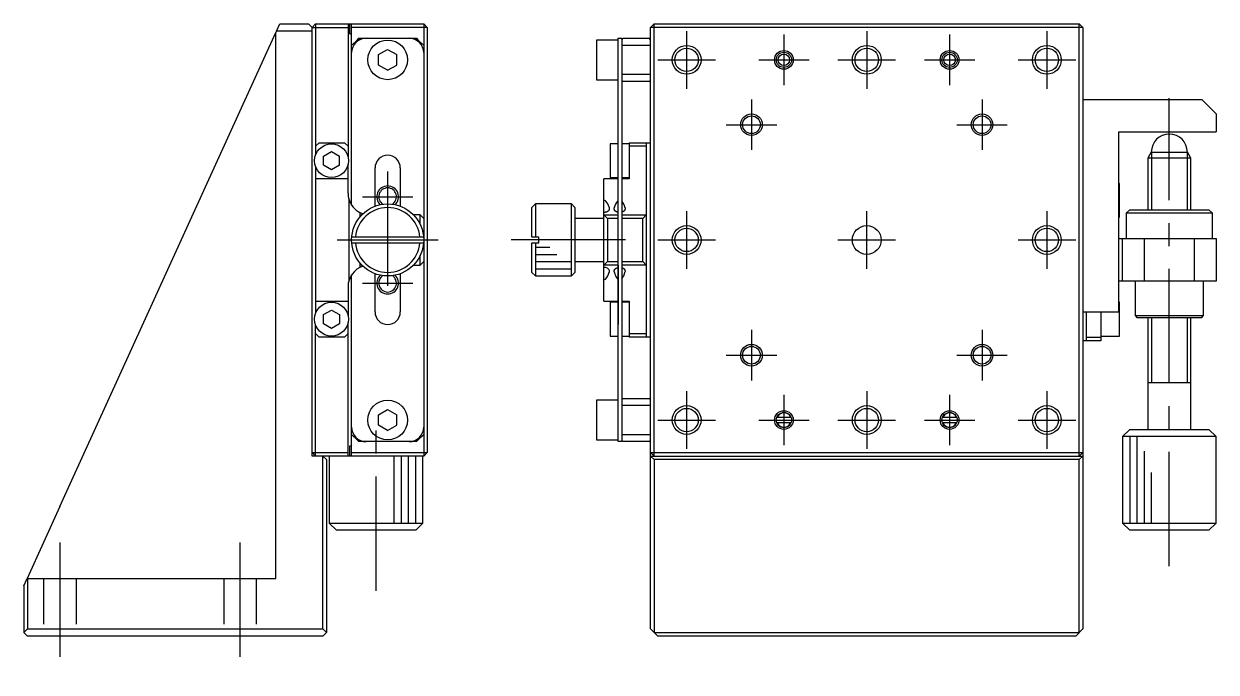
# Model space of a CAD drawing. Extents: x 0 to 351, y -8 to 250.
# Drawn here: x 0 to 165.5, y 82.4 to 172.4 of the extents above; entities that cross this region are included whole.
import ezdxf

# ---------------------------------------------------------------- set-up
doc = ezdxf.new("R2010")
doc.units = 0
doc.header["$LTSCALE"] = 0.5
doc.linetypes.add('CENTER', pattern=[50.8, 31.75, -6.35, 6.35, -6.35])
doc.linetypes.add('DASHED', pattern=[19.05, 12.7, -6.35])
for name, color, linetype in [('MSM_CENTER', 1, 'CENTER'), ('MSM_CONTINUOUS', 7, 'CONTINUOUS'), ('MSM_DASHED', 4, 'DASHED'), ('MSM_NARROW', 5, 'CONTINUOUS')]:
    doc.layers.add(name, color=color, linetype=linetype)

msp = doc.modelspace()

# ---------------------------------------------------------------- linework, layer by layer
at = {"layer": 'MSM_CENTER'}
for p, q in [((92, 171.405071), (92, 163.405071)), ((105.5, 170.905071), (105.5, 163.905071)), ((117, 171.405071), (117, 163.405071)), ((128.5, 170.905071), (128.5, 163.905071)), ((142, 171.405071), (142, 163.405071)), ((88, 167.405071), (96, 167.405071)), ((102, 167.405071), (109, 167.405071)), ((113, 167.405071), (121, 167.405071)), ((125, 167.405071), (132, 167.405071)), ((138, 167.405071), (146, 167.405071)), ((101, 161.905071), (101, 154.905071)), ((133, 161.905071), (133, 154.905071)), ((159, 97.105071), (159, 162.105071)), ((97.5, 158.405071), (104.5, 158.405071)), ((129.5, 158.405071), (136.5, 158.405071)), ((50.5, 151.905071), (50.5, 132.905071)), ((47, 148.405071), (54, 148.405071)), ((92, 146.405071), (92, 138.405071)), ((117, 138.405071), (117, 146.405071)), ((142, 146.405071), (142, 138.405071)), ((43.5, 142.405071), (57.5, 142.405071)), ((83.5, 142.405071), (65.5, 142.405071)), ((88, 142.405071), (96, 142.405071)), ((113, 142.405071), (121, 142.405071)), ((138, 142.405071), (146, 142.405071)), ((47, 136.405071), (54, 136.405071)), ((101, 129.905071), (101, 122.905071)), ((133, 129.905071), (133, 122.905071)), ((97.5, 126.405071), (104.5, 126.405071)), ((129.5, 126.405071), (136.5, 126.405071)), ((92, 121.405071), (92, 113.405071)), ((105.5, 120.905071), (105.5, 113.905071)), ((117, 121.405071), (117, 113.405071)), ((128.5, 120.905071), (128.5, 113.905071)), ((142, 121.405071), (142, 113.405071)), ((48.9, 93.705064), (48.9, 117.405071)), ((88, 117.405071), (96, 117.405071)), ((102, 117.405071), (109, 117.405071)), ((113, 117.405071), (121, 117.405071)), ((125, 117.405071), (132, 117.405071)), ((138, 117.405071), (146, 117.405071)), ((5, 100.405071), (5, 82.405071)), ((30, 100.405071), (30, 82.405071))]:
    msp.add_line(p, q, dxfattribs=at)
at = {"layer": 'MSM_CONTINUOUS'}
for p, q in [((35.090922, 171.405071), (35.546648, 172.405071)), ((35.546648, 172.405071), (39.5, 172.405071)), ((40, 171.905071), (39.5, 172.405071)), ((40, 171.905071), (40.5, 172.405071)), ((40.5, 172.405071), (40.5, 154.231206)), ((40.5, 172.405071), (55.5, 172.405071)), ((45, 172.405071), (45, 153.887253)), ((45.25, 171.005071), (45.25, 172.405071)), ((45.5, 147.246895), (45.5, 172.405071)), ((55.5, 172.405071), (55.5, 112.405071)), ((56, 171.905071), (55.5, 172.405071)), ((87, 171.905071), (87.5, 172.405071)), ((87.5, 112.405071), (87.5, 172.405071)), ((87.5, 172.405071), (146.5, 172.405071)), ((146.5, 112.405071), (146.5, 172.405071)), ((147, 171.905071), (146.5, 172.405071)), ((5.012989, 105.405071), (35, 171.205561)), ((35.090922, 171.405071), (35, 171.205561)), ((35, 95.405071), (35, 171.205561)), ((40, 171.405071), (35.090922, 171.405071)), ((40, 171.905071), (45, 171.905071)), ((40, 112.405071), (40, 171.905071)), ((45.25, 171.005071), (45.5, 171.005071)), ((56, 171.905071), (45.5, 171.905071)), ((56, 171.905071), (56, 112.905071)), ((147, 171.905071), (87, 171.905071)), ((87, 88.405071), (87, 171.905071)), ((147, 171.905071), (147, 88.405071)), ((46.3, 170.205071), (45.5, 169.405071)), ((46.3, 170.205071), (46.5, 170.405071)), ((46.62822, 170.205071), (46.3, 170.205071)), ((46.5, 170.405071), (54.5, 170.405071)), ((49.25, 168.126758), (50.5, 168.848446)), ((50.5, 168.848446), (51.75, 168.126758)), ((54.7, 170.205071), (54.37178, 170.205071)), ((54.5, 170.405071), (54.7, 170.205071)), ((55.5, 169.405071), (54.7, 170.205071)), ((79.5, 170.155071), (79.5, 164.655071)), ((82.5, 170.155071), (79.5, 170.155071)), ((82.5, 170.405071), (83, 170.405071)), ((82.5, 114.405071), (82.5, 170.405071)), ((83, 170.205071), (83.2, 170.405071)), ((83, 170.405071), (83, 114.405071)), ((87, 169.405071), (83, 169.405071)), ((83.2, 170.405071), (86.8, 170.405071)), ((87, 170.205071), (86.8, 170.405071)), ((49.25, 166.683383), (49.25, 168.126758)), ((51.75, 166.683383), (51.75, 168.126758)), ((50.5, 165.961695), (49.25, 166.683383)), ((50.5, 165.961695), (51.75, 166.683383)), ((79.5, 164.655071), (82.5, 164.655071)), ((83, 165.405071), (87, 165.405071)), ((83, 164.605071), (83.2, 164.405071)), ((86.8, 164.405071), (83.2, 164.405071)), ((86.8, 164.405071), (87, 164.605071)), ((147, 161.905071), (163.5, 161.905071)), ((165.5, 159.905071), (163.5, 161.905071)), ((165.5, 159.905071), (165.5, 157.405071)), ((152, 132.405071), (152, 157.405071)), ((152, 157.405071), (165.5, 157.405071)), ((40.5, 155.405071), (41, 155.905071)), ((41, 155.905071), (44.5, 155.905071)), ((44.5, 155.905071), (45, 155.405071)), ((81.4, 155.755071), (81.4, 151.055071)), ((82.5, 155.755071), (81.4, 155.755071)), ((84, 155.755071), (83, 155.755071)), ((84, 155.905071), (84, 150.905071)), ((84, 155.905071), (87, 155.905071)), ((86.4, 155.905071), (86.4, 128.905071)), ((41.6, 154.040156), (42.7, 154.675241)), ((41.6, 152.769985), (41.6, 154.040156)), ((42.7, 154.675241), (43.8, 154.040156)), ((43.8, 152.769985), (43.8, 154.040156)), ((82.499999, 145.905071), (82.499999, 154.155071)), ((86.4, 155.405071), (84, 155.405071)), ((156.5, 154.605071), (156, 153.739045)), ((156.5, 154.605071), (161.5, 154.605071)), ((162, 153.739045), (161.5, 154.605071)), ((40.5, 152.578935), (40.5, 132.231206)), ((42.7, 152.1349), (41.6, 152.769985)), ((43.8, 152.769985), (42.7, 152.1349)), ((45, 148.905071), (45, 152.922888)), ((48.75, 147.088819), (48.75, 152.405071)), ((52.25, 152.405071), (52.25, 147.088819)), ((162, 153.739045), (156, 153.739045)), ((156, 153.739045), (156, 146.60509)), ((162, 146.60509), (162, 153.739045)), ((45, 150.905071), (40.5, 150.905071)), ((80.5, 133.905071), (80.5, 150.905071)), ((82.5, 150.905071), (80.5, 150.905071)), ((81.4, 151.055071), (82.5, 151.055071)), ((83, 151.055071), (84, 151.055071)), ((84, 150.905071), (83, 150.905071)), ((152.1, 150.255071), (152, 150.255071)), ((152.1, 145.555071), (152.1, 150.255071)), ((45.15, 136.84182), (45.15, 147.968321)), ((71, 147.405071), (70.5, 146.905071)), ((71, 147.405071), (71, 142.805071)), ((76, 147.405071), (71, 147.405071)), ((76, 137.405071), (76, 147.405071)), ((76.5, 146.905071), (76, 147.405071)), ((80.5, 147.968321), (80.613372, 147.942499)), ((80.613372, 147.942499), (80.702133, 147.887762)), ((80.702133, 147.887762), (80.79381, 147.802893)), ((82.413862, 147.810775), (82.48931, 147.881184)), ((82.48931, 147.881184), (82.499905, 147.889338)), ((46.65, 146.225985), (46.65, 145.59529)), ((55, 145.905071), (54.070714, 145.905071)), ((55, 144.58452), (55, 145.905071)), ((55, 145.905071), (55.5, 145.405071)), ((70.5, 142.805071), (70.5, 146.905071)), ((76.5, 146.905071), (76.5, 137.905071)), ((80.534291, 146.226382), (80.5, 146.225985)), ((80.5, 145.905071), (81, 145.405071)), ((80.5, 145.905071), (82.5, 145.905071)), ((80.568536, 146.227571), (80.534291, 146.226382)), ((80.602603, 146.229551), (80.568536, 146.227571)), ((80.636358, 146.23232), (80.602603, 146.229551)), ((80.66773, 146.235643), (80.636358, 146.23232)), ((80.698755, 146.239669), (80.66773, 146.235643)), ((80.729329, 146.244391), (80.698755, 146.239669)), ((80.75935, 146.249805), (80.729329, 146.244391)), ((80.787808, 146.255701), (80.75935, 146.249805)), ((80.815697, 146.262252), (80.787808, 146.255701)), ((80.842937, 146.269447), (80.815697, 146.262252)), ((80.869452, 146.277278), (80.842937, 146.269447)), ((80.900542, 146.287615), (80.869452, 146.277278)), ((80.93051, 146.298894), (80.900542, 146.287615)), ((80.959257, 146.311086), (80.93051, 146.298894)), ((80.986684, 146.324164), (80.959257, 146.311086)), ((81.011805, 146.337585), (80.986684, 146.324164)), ((81.035689, 146.351825), (81.011805, 146.337585)), ((81.058288, 146.366848), (81.035689, 146.351825)), ((81.079555, 146.382619), (81.058288, 146.366848)), ((81.099977, 146.399562), (81.079555, 146.382619)), ((81.119026, 146.417277), (81.099977, 146.399562)), ((81.13669, 146.435721), (81.119026, 146.417277)), ((81.152955, 146.454849), (81.13669, 146.435721)), ((81.172031, 146.480694), (81.152955, 146.454849)), ((81.188859, 146.50763), (81.172031, 146.480694)), ((81.203473, 146.535559), (81.188859, 146.50763)), ((81.218383, 146.570914), (81.203473, 146.535559)), ((81.230255, 146.60767), (81.218383, 146.570914)), ((81.228524, 146.953199), (81.248431, 146.81129)), ((81.239219, 146.645676), (81.230255, 146.60767)), ((81.245409, 146.684783), (81.239219, 146.645676)), ((81.248956, 146.724839), (81.245409, 146.684783)), ((81.248431, 146.81129), (81.25, 146.762672)), ((81.25, 146.762672), (81.248956, 146.724839)), ((81.95, 146.762751), (81.957725, 146.873437)), ((81.950304, 146.741908), (81.95, 146.762751)), ((81.952917, 146.699828), (81.950304, 146.741908)), ((81.958337, 146.658767), (81.952917, 146.699828)), ((81.966721, 146.618887), (81.958337, 146.658767)), ((81.974804, 146.590604), (81.966721, 146.618887)), ((81.984624, 146.563015), (81.974804, 146.590604)), ((81.99623, 146.536193), (81.984624, 146.563015)), ((82.00967, 146.510214), (81.99623, 146.536193)), ((82.024084, 146.48654), (82.00967, 146.510214)), ((82.040269, 146.463628), (82.024084, 146.48654)), ((82.058221, 146.441543), (82.040269, 146.463628)), ((82.077936, 146.420351), (82.058221, 146.441543)), ((82.099411, 146.400117), (82.077936, 146.420351)), ((82.12264, 146.380908), (82.099411, 146.400117)), ((82.146595, 146.363458), (82.12264, 146.380908)), ((82.172186, 146.346951), (82.146595, 146.363458)), ((82.199351, 146.331439), (82.172186, 146.346951)), ((82.220195, 146.32074), (82.199351, 146.331439)), ((82.241866, 146.31058), (82.220195, 146.32074)), ((82.264323, 146.300974), (82.241866, 146.31058)), ((82.287522, 146.291937), (82.264323, 146.300974)), ((82.312219, 146.283213), (82.287522, 146.291937)), ((82.337681, 146.275089), (82.312219, 146.283213)), ((82.363842, 146.267578), (82.337681, 146.275089)), ((82.390636, 146.260691), (82.363842, 146.267578)), ((82.417217, 146.254604), (82.390636, 146.260691)), ((82.444354, 146.249096), (82.417217, 146.254604)), ((82.471973, 146.244174), (82.444354, 146.249096)), ((82.5, 146.239844), (82.471973, 146.244174)), ((83.03228, 146.266531), (83, 146.258465)), ((83, 145.905071), (86.4, 145.905071)), ((83.063626, 146.275483), (83.03228, 146.266531)), ((83.094555, 146.285522), (83.063626, 146.275483)), ((83.124402, 146.296482), (83.094555, 146.285522)), ((83.153069, 146.308337), (83.124402, 146.296482)), ((83.180459, 146.321059), (83.153069, 146.308337)), ((83.205597, 146.33413), (83.180459, 146.321059)), ((83.229535, 146.348005), (83.205597, 146.33413)), ((83.252222, 146.36265), (83.229535, 146.348005)), ((83.273611, 146.378033), (83.252222, 146.36265)), ((83.29419, 146.394565), (83.273611, 146.378033)), ((83.313429, 146.411859), (83.29419, 146.394565)), ((83.331313, 146.429872), (83.313429, 146.411859)), ((83.347827, 146.448564), (83.331313, 146.429872)), ((83.367266, 146.473835), (83.347827, 146.448564)), ((83.384496, 146.500189), (83.367266, 146.473835)), ((83.399546, 146.52753), (83.384496, 146.500189)), ((83.411943, 146.554539), (83.399546, 146.52753)), ((83.422479, 146.582384), (83.411943, 146.554539)), ((83.431209, 146.61099), (83.422479, 146.582384)), ((83.430654, 146.942796), (83.448806, 146.80495)), ((83.438188, 146.64028), (83.431209, 146.61099)), ((83.444765, 146.679389), (83.438188, 146.64028)), ((83.448654, 146.719546), (83.444765, 146.679389)), ((83.449997, 146.760611), (83.448654, 146.719546)), ((83.448806, 146.80495), (83.45, 146.762661)), ((83.45, 146.762661), (83.449997, 146.760611)), ((85.9, 145.405071), (86.4, 145.905071)), ((153.5, 146.605071), (153, 146.105071)), ((165, 146.105071), (153, 146.105071)), ((153, 146.105071), (153, 142.605071)), ((153.5, 146.605071), (164.5, 146.605071)), ((165, 146.105071), (164.5, 146.605071)), ((165, 142.605071), (165, 146.105071)), ((80.5, 145.405071), (76.5, 145.405071)), ((82.5, 145.405071), (81, 145.405071)), ((81, 145.405071), (81, 139.405071)), ((85.9, 145.405071), (83, 145.405071)), ((85.9, 139.405071), (85.9, 145.405071)), ((152, 145.555071), (152.1, 145.555071)), ((55.483974, 142.805071), (45.516026, 142.805071)), ((71.5, 142.805071), (70.5, 142.805071)), ((71.5, 142.005071), (71.5, 142.805071)), ((152, 142.605071), (165.5, 142.605071)), ((152.5, 136.705071), (152.5, 142.605071)), ((155.5, 142.605071), (155.5, 136.705071)), ((162.5, 136.705071), (162.5, 142.605071)), ((165.5, 142.605071), (165.5, 136.705071)), ((45.516026, 142.005071), (55.483974, 142.005071)), ((70.5, 137.905071), (70.5, 142.005071)), ((70.5, 142.005071), (71.5, 142.005071)), ((71, 142.005071), (71, 137.405071)), ((46.65, 139.214851), (46.65, 138.584156)), ((55, 138.905071), (55, 140.225621)), ((55.5, 139.405071), (55, 138.905071)), ((76.5, 139.405071), (80.5, 139.405071)), ((81, 139.405071), (80.5, 138.905071)), ((81, 139.405071), (82.5, 139.405071)), ((83, 139.405071), (85.9, 139.405071)), ((86.4, 138.905071), (85.9, 139.405071)), ((45.5, 112.405071), (45.5, 137.563146)), ((48.75, 132.405071), (48.75, 137.721322)), ((52.25, 137.721322), (52.25, 132.405071)), ((54.070714, 138.905071), (55, 138.905071)), ((70.5, 137.905071), (71, 137.405071)), ((71, 137.405071), (76, 137.405071)), ((76, 137.405071), (76.5, 137.905071)), ((82.5, 138.905071), (80.5, 138.905071)), ((80.925197, 138.513357), (81.020031, 138.467832)), ((81.020031, 138.467832), (81.1065, 138.404747)), ((81.1065, 138.404747), (81.180384, 138.316662)), ((81.180384, 138.316662), (81.228131, 138.210022)), ((81.228131, 138.210022), (81.248793, 138.088373)), ((81.25, 138.047431), (81.24014, 137.921553)), ((81.248793, 138.088373), (81.25, 138.047431)), ((81.95, 138.047436), (81.950264, 138.066808)), ((81.950129, 138.033784), (81.95, 138.047436)), ((81.965757, 137.886057), (81.950129, 138.033784)), ((81.950264, 138.066808), (81.951959, 138.099286)), ((81.951959, 138.099286), (81.955286, 138.131151)), ((81.955286, 138.131151), (81.958557, 138.152671)), ((81.958557, 138.152671), (81.962657, 138.173868)), ((81.962657, 138.173868), (81.971535, 138.208892)), ((81.971535, 138.208892), (81.981894, 138.240021)), ((81.981894, 138.240021), (81.994474, 138.270204)), ((81.994474, 138.270204), (82.007135, 138.295355)), ((82.007135, 138.295355), (82.021546, 138.319711)), ((82.021546, 138.319711), (82.036906, 138.342083)), ((82.036906, 138.342083), (82.053915, 138.363657)), ((82.053915, 138.363657), (82.064041, 138.375234)), ((82.064041, 138.375234), (82.074682, 138.386549)), ((82.074682, 138.386549), (82.089087, 138.400666)), ((82.089087, 138.400666), (82.104349, 138.414335)), ((82.104349, 138.414335), (82.120458, 138.427532)), ((82.120458, 138.427532), (82.137661, 138.440423)), ((82.137661, 138.440423), (82.155737, 138.452816)), ((82.155737, 138.452816), (82.174666, 138.46469)), ((82.174666, 138.46469), (82.190276, 138.47373)), ((82.190276, 138.47373), (82.20641, 138.482435)), ((82.20641, 138.482435), (82.22257, 138.490563)), ((82.22257, 138.490563), (82.239206, 138.498367)), ((82.239206, 138.498367), (82.261283, 138.50792)), ((82.261283, 138.50792), (82.284114, 138.516929)), ((82.284114, 138.516929), (82.307654, 138.525383)), ((82.307654, 138.525383), (82.332329, 138.533416)), ((82.332329, 138.533416), (82.35769, 138.540871)), ((82.35769, 138.540871), (82.383675, 138.547736)), ((82.383675, 138.547736), (82.404753, 138.552772)), ((82.404753, 138.552772), (82.426183, 138.557435)), ((82.426183, 138.557435), (82.444299, 138.561037)), ((82.444299, 138.561037), (82.462629, 138.564378)), ((82.462629, 138.564378), (82.481221, 138.567469)), ((82.481221, 138.567469), (82.5, 138.570298)), ((82.499999, 138.905071), (82.499999, 130.655071)), ((86.4, 138.905071), (83, 138.905071)), ((83, 138.551676), (83.018761, 138.547124)), ((83.018761, 138.547124), (83.037221, 138.542275)), ((83.037221, 138.542275), (83.06047, 138.535612)), ((83.06047, 138.535612), (83.083176, 138.528463)), ((83.083176, 138.528463), (83.105293, 138.520834)), ((83.105293, 138.520834), (83.127138, 138.512594)), ((83.127138, 138.512594), (83.148339, 138.503863)), ((83.148339, 138.503863), (83.16886, 138.494651)), ((83.16886, 138.494651), (83.184643, 138.487005)), ((83.184643, 138.487005), (83.19998, 138.479061)), ((83.19998, 138.479061), (83.220871, 138.467337)), ((83.220871, 138.467337), (83.240857, 138.455028)), ((83.240857, 138.455028), (83.259908, 138.442154)), ((83.259908, 138.442154), (83.277996, 138.428739)), ((83.277996, 138.428739), (83.300958, 138.409717)), ((83.300958, 138.409717), (83.32218, 138.389731)), ((83.32218, 138.389731), (83.34164, 138.368844)), ((83.34164, 138.368844), (83.360575, 138.345464)), ((83.360575, 138.345464), (83.377551, 138.321112)), ((83.377551, 138.321112), (83.392586, 138.295867)), ((83.392586, 138.295867), (83.405882, 138.269427)), ((83.405882, 138.269427), (83.417305, 138.242146)), ((83.417305, 138.242146), (83.426902, 138.214101)), ((83.426902, 138.214101), (83.435577, 138.181767)), ((83.435577, 138.181767), (83.442132, 138.148584)), ((83.45, 138.047464), (83.441416, 137.930408)), ((83.442132, 138.148584), (83.446691, 138.11428)), ((83.446691, 138.11428), (83.449279, 138.079238)), ((83.449279, 138.079238), (83.45, 138.047464)), ((45, 135.905071), (45, 131.887253)), ((80.573083, 136.852612), (80.5, 136.84182)), ((80.670399, 136.899504), (80.573083, 136.852612)), ((80.753635, 136.966864), (80.670399, 136.899504)), ((82.420831, 136.992162), (82.350795, 137.071996)), ((82.499941, 136.920776), (82.420831, 136.992162)), ((165.5, 136.705071), (152, 136.705071)), ((154.25, 136.705071), (154.25, 131.905071)), ((163.75, 131.905071), (163.75, 136.705071)), ((40.5, 133.905071), (45, 133.905071)), ((41.6, 132.040156), (42.7, 132.675241)), ((42.7, 132.675241), (43.8, 132.040156)), ((80.5, 133.905071), (82.5, 133.905071)), ((81.4, 133.755071), (81.4, 129.055071)), ((82.5, 133.755071), (81.4, 133.755071)), ((83, 133.905071), (84, 133.905071)), ((84, 133.755071), (83, 133.755071)), ((84, 133.905071), (84, 128.905071)), ((147, 132.405071), (152, 132.405071)), ((147.5, 128.405071), (147.5, 132.405071)), ((149.5, 132.405071), (149.5, 128.405071)), ((152.1, 133.755071), (152, 133.755071)), ((152.1, 129.055071), (152.1, 133.755071)), ((41.6, 130.769985), (41.6, 132.040156)), ((42.7, 130.1349), (41.6, 130.769985)), ((43.8, 130.769985), (42.7, 130.1349)), ((43.8, 132.040156), (43.8, 130.769985)), ((45, 112.405071), (45, 130.922888)), ((154.25, 131.905071), (163.75, 131.905071)), ((154.25, 131.905071), (154.55, 131.605071)), ((163.45, 131.605071), (154.55, 131.605071)), ((156, 131.605051), (156, 116.105071)), ((162, 116.105071), (162, 131.605051)), ((163.45, 131.605071), (163.75, 131.905071)), ((40.5, 112.405071), (40.5, 130.578935)), ((41, 128.905071), (40.5, 129.405071)), ((45, 129.405071), (44.5, 128.905071)), ((84, 129.405071), (86.4, 129.405071)), ((44.5, 128.905071), (41, 128.905071)), ((81.4, 129.055071), (82.5, 129.055071)), ((83, 129.055071), (84, 129.055071)), ((87, 128.905071), (84, 128.905071)), ((149.5, 128.405071), (147, 128.405071)), ((147.5, 128.905071), (149.5, 128.905071)), ((149.5, 129.055071), (152.1, 129.055071)), ((155.999995, 122.605071), (162.000005, 122.605071)), ((79.5, 120.155071), (79.5, 114.655071)), ((82.5, 120.155071), (79.5, 120.155071)), ((83, 120.205071), (83.2, 120.405071)), ((87, 119.405071), (83, 119.405071)), ((83.2, 120.405071), (86.8, 120.405071)), ((87, 120.205071), (86.8, 120.405071)), ((49.25, 118.126758), (50.5, 118.848446)), ((49.25, 116.683383), (49.25, 118.126758)), ((50.5, 118.848446), (51.75, 118.126758)), ((51.75, 116.683383), (51.75, 118.126758)), ((104.518566, 117.796198), (106.474188, 117.81391)), ((104.5799, 117.796754), (104.518567, 117.796199)), ((104.5799, 117.796754), (106.412855, 117.813355)), ((106.474188, 117.81391), (106.412855, 117.813355)), ((127.518566, 117.796198), (129.474188, 117.81391)), ((127.5799, 117.796754), (127.518567, 117.796199)), ((127.5799, 117.796754), (129.412855, 117.813355)), ((129.474188, 117.81391), (129.412855, 117.813355)), ((50.5, 115.961695), (49.25, 116.683383)), ((50.5, 115.961695), (51.75, 116.683383)), ((104.525812, 116.996231), (104.587145, 116.996786)), ((106.4201, 117.013387), (104.587145, 116.996786)), ((106.4201, 117.013387), (106.481433, 117.013942)), ((127.525812, 116.996231), (127.587145, 116.996786)), ((129.4201, 117.013387), (127.587145, 116.996786)), ((129.4201, 117.013387), (129.481433, 117.013942)), ((153.5, 116.105071), (152.5, 115.105071)), ((153.5, 116.105071), (164.5, 116.105071)), ((165.5, 115.105071), (164.5, 116.105071)), ((45.5, 115.405071), (46.3, 114.605071)), ((46.5, 114.405071), (46.3, 114.605071)), ((46.3, 114.605071), (46.62822, 114.605071)), ((54.5, 114.405071), (46.5, 114.405071)), ((54.37178, 114.605071), (54.7, 114.605071)), ((54.7, 114.605071), (54.5, 114.405071)), ((54.7, 114.605071), (55.5, 115.405071)), ((79.5, 114.655071), (82.5, 114.655071)), ((83, 114.405071), (82.5, 114.405071)), ((83, 115.405071), (87, 115.405071)), ((83, 114.605071), (83.2, 114.405071)), ((86.8, 114.405071), (83.2, 114.405071)), ((86.8, 114.405071), (87, 114.605071)), ((165.5, 115.105071), (152.5, 115.105071)), ((152.5, 115.105071), (152.5, 103.105071)), ((165.5, 103.105071), (165.5, 115.105071)), ((40, 112.905071), (45, 112.905071)), ((40, 112.905071), (40.5, 112.405071)), ((45.25, 113.805071), (45.5, 113.805071)), ((45.25, 112.405071), (45.25, 113.805071)), ((45.5, 112.905071), (56, 112.905071)), ((55.5, 112.405071), (56, 112.905071)), ((87, 112.905071), (147, 112.905071)), ((87, 112.905071), (87.5, 112.405071)), ((146.5, 112.405071), (147, 112.905071)), ((55.5, 112.405071), (40, 112.405071)), ((41.5, 88.405071), (41.5, 112.405071)), ((41.5, 112.405071), (42, 111.905071)), ((42, 111.905071), (42, 87.905071)), ((42.4, 112.405071), (42.4, 103.105071)), ((55.4, 103.105071), (55.4, 112.405071)), ((87, 112.405071), (87.5, 111.905071)), ((87, 112.405071), (147, 112.405071)), ((146.5, 111.905071), (87.5, 111.905071)), ((87.5, 111.905071), (87.5, 87.905071)), ((146.5, 111.905071), (147, 112.405071)), ((146.5, 87.905071), (146.5, 111.905071)), ((5.012989, 105.405071), (0.455726, 95.405071)), ((42.4, 103.105071), (55.4, 103.105071)), ((42.4, 103.105071), (43.4, 102.105071)), ((54.4, 102.105071), (55.4, 103.105071)), ((152.5, 103.105071), (165.5, 103.105071)), ((152.5, 103.105071), (153.5, 102.105071)), ((164.5, 102.105071), (165.5, 103.105071)), ((54.4, 102.105071), (43.4, 102.105071)), ((164.5, 102.105071), (153.5, 102.105071)), ((0, 94.405071), (0.455726, 95.405071)), ((0, 94.405071), (0, 87.905071)), ((0.455726, 95.405071), (35, 95.405071)), ((0.5, 95.405071), (0.5, 88.405071)), ((0.5, 88.405071), (0, 87.905071)), ((0, 87.905071), (0.5, 87.405071)), ((0.5, 88.405071), (41.5, 88.405071)), ((42, 87.905071), (41.5, 88.405071)), ((41.5, 87.405071), (42, 87.905071)), ((88, 87.405071), (87, 88.405071)), ((87.5, 87.905071), (146.5, 87.905071)), ((147, 88.405071), (146, 87.405071)), ((41.5, 87.405071), (0.5, 87.405071)), ((146, 87.405071), (88, 87.405071))]:
    msp.add_line(p, q, dxfattribs=at)
for centre, radius in [((50.5, 167.405071), 2.75), ((92, 167.405071), 1.621), ((117, 167.405071), 1.621), ((142, 167.405071), 1.621), ((105.5, 167.405071), 1.0565), ((105.5, 167.405071), 0.8), ((128.5, 167.405071), 1.0565), ((128.5, 167.405071), 0.8), ((101, 158.405071), 1.2295), ((133, 158.405071), 1.2295), ((42.7, 153.405071), 2.35), ((50.5, 142.405071), 5), ((92, 142.405071), 1.621), ((117, 142.405071), 2), ((142, 142.405071), 1.621), ((42.7, 131.405071), 2.35), ((101, 126.405071), 1.2295), ((133, 126.405071), 1.2295), ((50.5, 117.405071), 2.75), ((92, 117.405071), 1.621), ((105.5, 117.405071), 1.0565), ((117, 117.405071), 1.621), ((128.5, 117.405071), 1.0565), ((142, 117.405071), 1.621)]:
    msp.add_circle(centre, radius, dxfattribs=at)
for centre, radius, start, end in [((47.5, 168.405071), 2, 90, 180), ((53.5, 168.405071), 2, 0, 90), ((159, 154.605071), 2.5, 0, 180), ((50.5, 152.405071), 1.75, 0, 180), ((50.5, 148.405071), 1.2295, 302.003161, 237.996839), ((48, 148.905071), 3, 180, 198.194872), ((48.000184, 148.905229), 3.000224, 198.196647, 243.254542), ((79.246615, 146.475279), 2.038718, 13.55753505, 40.63216304), ((83.901419, 146.507231), 1.977891, 138.77195887, 169.33013206), ((81.445943, 146.475976), 2.038872, 13.23584149, 40.34685472), ((50.5, 142.405071), 4.5, 5.099689, 174.900311), ((48, 148.905071), 3, 243.256316, 252.096002), ((50.5, 142.405071), 4.5, 185.099689, 354.900311), ((48, 135.905071), 3, 107.903998, 180.00001985), ((50.5, 136.405071), 1.2295, 122.003161, 57.996839), ((80.519056, 137.386397), 1.19791, 70.18150413, 90.91146424), ((79.317743, 138.299892), 1.959273, 317.12751509, 348.86613315), ((83.975549, 138.338568), 2.060104, 192.68873358, 217.93808641), ((81.495207, 138.303804), 1.981705, 319.41477685, 349.13933097), ((50.5, 132.405071), 1.75, 180, 0), ((105.5, 117.405071), 1, 24.09709, 156.940733), ((128.5, 117.405071), 1, 24.09709, 156.940733), ((47.5, 116.405071), 2, 180, 270), ((53.5, 116.405071), 2, 270, 0), ((105.5, 117.405071), 1, 204.09709, 336.940733), ((128.5, 117.405071), 1, 204.09709, 336.940733)]:
    msp.add_arc(centre, radius, start, end, dxfattribs=at)
at = {"layer": 'MSM_DASHED'}
for p, q in [((2.75, 95.405071), (2.75, 87.405071)), ((7.25, 95.405071), (7.25, 87.405071)), ((27.75, 95.405071), (27.75, 87.405071)), ((32.25, 95.405071), (32.25, 87.405071))]:
    msp.add_line(p, q, dxfattribs=at)
at = {"layer": 'MSM_NARROW'}
for p, q in [((156.5415, 154.605071), (156.5415, 146.605071)), ((161.4585, 154.605071), (161.4585, 146.605071)), ((71, 141.405071), (73, 141.405071)), ((71, 140.405071), (74, 140.405071)), ((71, 139.405071), (76, 139.405071)), ((71, 138.405071), (76, 138.405071)), ((156.5415, 131.605071), (156.5415, 122.605071)), ((161.4585, 131.605071), (161.4585, 122.605071)), ((153.5, 115.105071), (153.5, 103.105071)), ((154.5, 115.105071), (154.5, 103.105071)), ((155.5, 113.105071), (155.5, 103.105071)), ((51.4, 103.105071), (51.4, 112.405071)), ((52.4, 103.105071), (52.4, 112.405071)), ((53.4, 103.105071), (53.4, 112.405071)), ((54.4, 103.105071), (54.4, 112.405071)), ((156.5, 110.105071), (156.5, 103.105071))]:
    msp.add_line(p, q, dxfattribs=at)
for centre, radius in [((92, 167.405071), 2), ((117, 167.405071), 2), ((142, 167.405071), 2), ((105.5, 167.405071), 1.3), ((128.5, 167.405071), 1.3), ((101, 158.405071), 1.5), ((133, 158.405071), 1.5), ((92, 142.405071), 2), ((142, 142.405071), 2), ((101, 126.405071), 1.5), ((133, 126.405071), 1.5), ((92, 117.405071), 2), ((117, 117.405071), 2), ((142, 117.405071), 2), ((105.5, 117.405071), 1.3), ((128.5, 117.405071), 1.3)]:
    msp.add_circle(centre, radius, dxfattribs=at)
for centre, start, end in [((50.5, 148.405071), 312.59881289, 227.40118711), ((50.5, 136.405071), 132.59881289, 47.40118711)]:
    msp.add_arc(centre, 1.5, start, end, dxfattribs=at)

doc.saveas('drawing.dxf')
